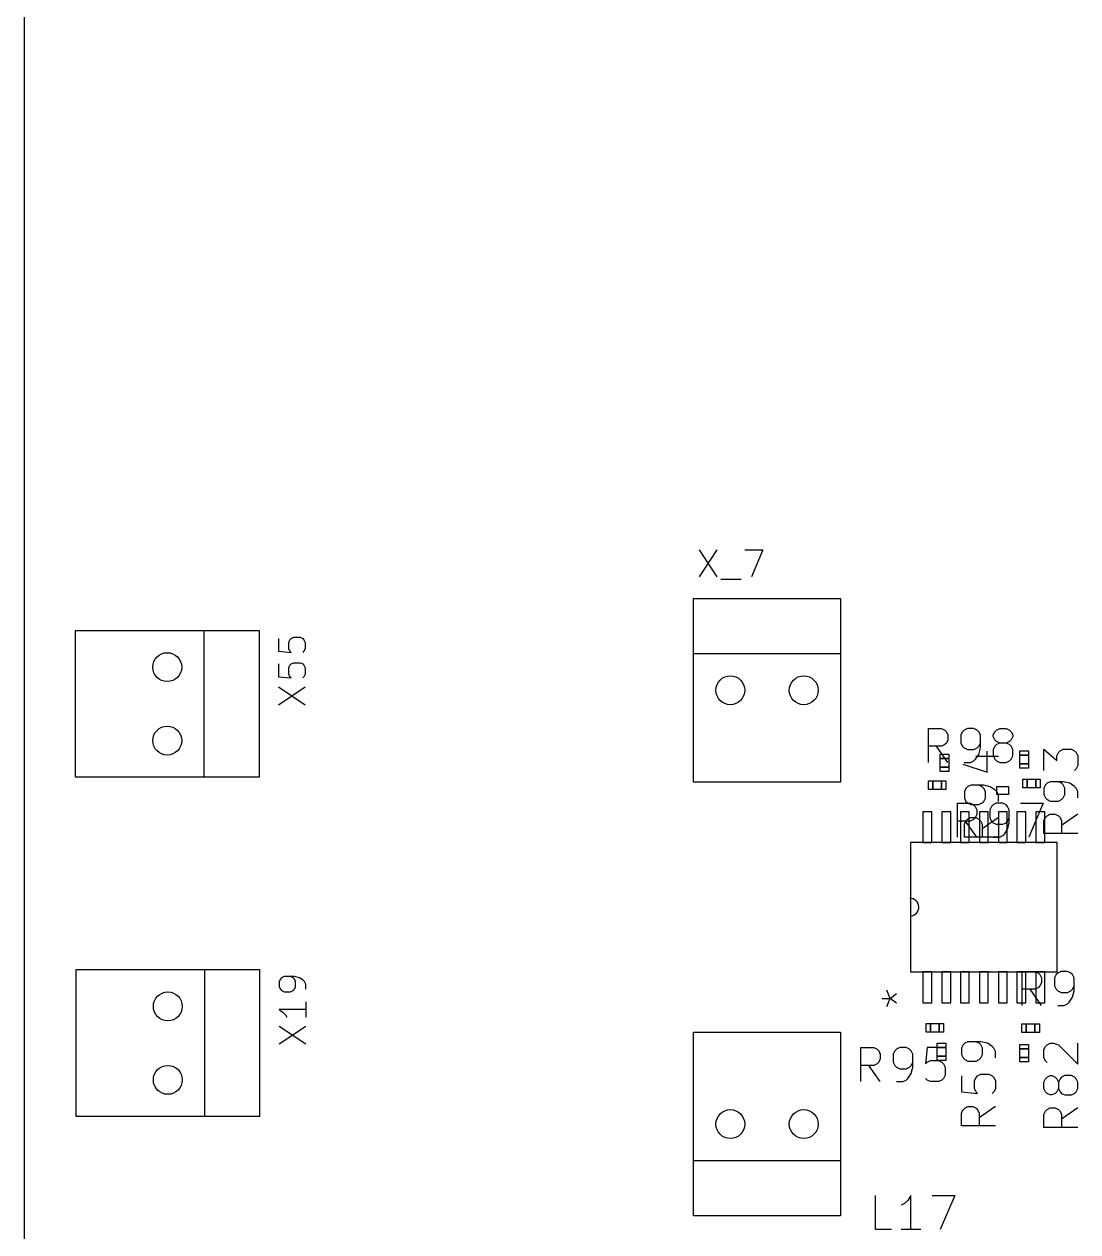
# Model space of a CAD drawing. Header units: millimetres. Extents: x -1 to 260, y -56 to 300.
# Drawn here: x 0 to 36.45, y 40.72 to 82.48 of the extents above; entities that cross this region are included whole.
import ezdxf

# ---------------------------------------------------------------- set-up
doc = ezdxf.new("R2010")
doc.units = ezdxf.units.MM
for name, color, linetype, true_color in [('Edge.Cuts', 254, 'CONTINUOUS', 0xd0d2cd), ('F.Fab', 9, 'CONTINUOUS', 0xafafaf), ('F.Silkscreen', 41, 'CONTINUOUS', 0xf2eda1)]:
    doc.layers.add(name, color=color, linetype=linetype, true_color=true_color)

msp = doc.modelspace()

# ---------------------------------------------------------------- linework, layer by layer
at = {"layer": 'Edge.Cuts', "linetype": 'CONTINUOUS'}
msp.add_line((0, 300), (0, 0), dxfattribs=at)
at = {"layer": 'Edge.Cuts'}
for centre in [(4.95, 60.25), (24.43, 59.45), (26.97, 59.45), (4.95, 57.71), (4.97, 48.52), (4.97, 45.98), (24.43, 44.45), (26.97, 44.45)]:
    msp.add_circle(centre, 0.5, dxfattribs=at)
at = {"layer": 'F.Fab', "linetype": 'CONTINUOUS'}
for p, q in [((31.69, 57.09), (31.69, 57.24)), ((31.69, 57.24), (31.99, 57.24)), ((31.99, 57.24), (31.99, 57.09)), ((34.44, 57.21), (34.44, 57.36)), ((34.44, 57.36), (34.74, 57.36)), ((34.74, 57.21), (34.44, 57.21)), ((34.74, 57.36), (34.74, 57.21)), ((31.99, 57.09), (31.69, 57.09)), ((34.44, 56.76), (34.44, 56.91)), ((34.44, 56.91), (34.74, 56.91)), ((34.74, 56.91), (34.74, 56.76)), ((31.69, 56.64), (31.69, 56.79)), ((31.69, 56.79), (31.99, 56.79)), ((31.99, 56.64), (31.69, 56.64)), ((31.99, 56.79), (31.99, 56.64)), ((34.74, 56.76), (34.44, 56.76)), ((34.55, 56.08), (34.55, 56.38)), ((34.55, 56.38), (34.7, 56.38)), ((34.7, 56.38), (34.7, 56.08)), ((35, 56.08), (35, 56.38)), ((35, 56.38), (35.15, 56.38)), ((35.15, 56.38), (35.15, 56.08)), ((31.28, 56.02), (31.28, 56.32)), ((31.28, 56.32), (31.43, 56.32)), ((31.43, 56.02), (31.28, 56.02)), ((31.43, 56.32), (31.43, 56.02)), ((31.73, 56.02), (31.73, 56.32)), ((31.73, 56.32), (31.88, 56.32)), ((31.88, 56.02), (31.73, 56.02)), ((31.88, 56.32), (31.88, 56.02)), ((34.7, 56.08), (34.55, 56.08)), ((35.15, 56.08), (35, 56.08)), ((31.0918, 55.252), (31.0918, 54.1852)), ((31.3966, 55.252), (31.0918, 55.252)), ((31.3966, 54.1852), (31.3966, 55.252)), ((31.7522, 55.252), (31.7522, 54.1852)), ((32.057, 55.252), (31.7522, 55.252)), ((32.057, 54.1852), (32.057, 55.252)), ((32.3872, 55.252), (32.3872, 54.1852)), ((32.692, 55.252), (32.3872, 55.252)), ((32.692, 54.1852), (32.692, 55.252)), ((33.0476, 55.252), (33.0476, 54.1852)), ((33.3524, 55.252), (33.0476, 55.252)), ((33.3524, 54.1852), (33.3524, 55.252)), ((33.708, 55.252), (33.708, 54.1852)), ((34.0128, 55.252), (33.708, 55.252)), ((34.0128, 54.1852), (34.0128, 55.252)), ((34.343, 55.252), (34.343, 54.1852)), ((34.6478, 55.252), (34.343, 55.252)), ((34.6478, 54.1852), (34.6478, 55.252)), ((35.0034, 55.252), (35.0034, 54.1852)), ((35.3082, 55.252), (35.0034, 55.252)), ((35.3082, 54.1852), (35.3082, 55.252)), ((30.66, 54.1852), (30.66, 51.6452)), ((35.74, 54.1852), (30.66, 54.1852)), ((31.0918, 54.1852), (31.3966, 54.1852)), ((31.7522, 54.1852), (32.057, 54.1852)), ((32.3872, 54.1852), (32.692, 54.1852)), ((33.0476, 54.1852), (33.3524, 54.1852)), ((33.708, 54.1852), (34.0128, 54.1852)), ((34.343, 54.1852), (34.6478, 54.1852)), ((35.0034, 54.1852), (35.3082, 54.1852)), ((35.74, 49.7148), (35.74, 54.1852)), ((30.66, 51.6452), (30.66, 49.7148)), ((30.66, 49.7148), (35.74, 49.7148)), ((31.0918, 49.7148), (31.0918, 48.648)), ((31.3966, 49.7148), (31.0918, 49.7148)), ((31.3966, 48.648), (31.3966, 49.7148)), ((31.7522, 49.7148), (31.7522, 48.648)), ((32.057, 49.7148), (31.7522, 49.7148)), ((32.057, 48.648), (32.057, 49.7148)), ((32.3872, 49.7148), (32.3872, 48.648)), ((32.692, 49.7148), (32.3872, 49.7148)), ((32.692, 48.648), (32.692, 49.7148)), ((33.0476, 49.7148), (33.0476, 48.648)), ((33.3524, 49.7148), (33.0476, 49.7148)), ((33.3524, 48.648), (33.3524, 49.7148)), ((33.708, 49.7148), (33.708, 48.648)), ((34.0128, 49.7148), (33.708, 49.7148)), ((34.0128, 48.648), (34.0128, 49.7148)), ((34.343, 49.7148), (34.343, 48.648)), ((34.6478, 49.7148), (34.343, 49.7148)), ((34.6478, 48.648), (34.6478, 49.7148)), ((35.0034, 49.7148), (35.0034, 48.648)), ((35.3082, 49.7148), (35.0034, 49.7148)), ((35.3082, 48.648), (35.3082, 49.7148)), ((29.955976, 48.797311), (29.842281, 49.08155)), ((29.955976, 48.797311), (30.183367, 48.967854)), ((29.671738, 48.797311), (29.955976, 48.797311)), ((29.842281, 48.513073), (29.955976, 48.797311)), ((30.183367, 48.626769), (29.955976, 48.797311)), ((31.0918, 48.648), (31.3966, 48.648)), ((31.7522, 48.648), (32.057, 48.648)), ((32.3872, 48.648), (32.692, 48.648)), ((33.0476, 48.648), (33.3524, 48.648)), ((33.708, 48.648), (34.0128, 48.648)), ((34.343, 48.648), (34.6478, 48.648)), ((35.0034, 48.648), (35.3082, 48.648)), ((31.21, 47.63), (31.21, 47.93)), ((31.21, 47.93), (31.36, 47.93)), ((31.36, 47.63), (31.21, 47.63)), ((31.36, 47.93), (31.36, 47.63)), ((31.66, 47.63), (31.66, 47.93)), ((31.66, 47.93), (31.81, 47.93)), ((31.81, 47.63), (31.66, 47.63)), ((31.81, 47.93), (31.81, 47.63)), ((34.52, 47.62), (34.52, 47.92)), ((34.52, 47.92), (34.67, 47.92)), ((34.67, 47.62), (34.52, 47.62)), ((34.67, 47.92), (34.67, 47.62)), ((34.97, 47.62), (34.97, 47.92)), ((34.97, 47.92), (35.12, 47.92)), ((35.12, 47.62), (34.97, 47.62)), ((35.12, 47.92), (35.12, 47.62)), ((31.59, 47.1), (31.59, 47.25)), ((31.59, 47.25), (31.89, 47.25)), ((31.89, 47.25), (31.89, 47.1)), ((34.44, 47.05), (34.44, 47.2)), ((34.44, 47.2), (34.74, 47.2)), ((34.74, 47.2), (34.74, 47.05)), ((31.89, 47.1), (31.59, 47.1)), ((31.59, 46.65), (31.59, 46.8)), ((31.59, 46.8), (31.89, 46.8)), ((31.89, 46.8), (31.89, 46.65)), ((34.74, 47.05), (34.44, 47.05)), ((31.89, 46.65), (31.59, 46.65)), ((34.44, 46.6), (34.44, 46.75)), ((34.44, 46.75), (34.74, 46.75)), ((34.74, 46.6), (34.44, 46.6)), ((34.74, 46.75), (34.74, 46.6))]:
    msp.add_line(p, q, dxfattribs=at)
at = {"layer": 'F.Fab'}
for centre in [(4.95, 60.25), (24.43, 59.45), (26.97, 59.45), (4.95, 57.71), (4.97, 48.52), (4.97, 45.98), (24.43, 44.45), (26.97, 44.45)]:
    msp.add_circle(centre, 0.5, dxfattribs=at)
msp.add_arc((30.6473, 51.95), 0.305064, -87.614056, 92.385944, dxfattribs=at)
at = {"layer": 'F.Silkscreen', "linetype": 'CONTINUOUS'}
for p, q in [((23.352237, 64.302463), (23.96861, 63.377903)), ((23.96861, 64.302463), (23.352237, 63.377903)), ((24.937197, 64.302463), (25.55357, 64.302463)), ((25.55357, 64.302463), (25.15733, 63.377903)), ((24.10069, 63.28985), (24.805116, 63.28985)), ((23.16, 62.625), (28.24, 62.625)), ((23.16, 60.72), (23.16, 62.625)), ((28.24, 62.625), (28.24, 60.72)), ((1.775, 61.52), (6.22, 61.52)), ((1.775, 56.44), (1.775, 61.52)), ((6.22, 61.52), (6.22, 56.44)), ((6.22, 61.52), (8.125, 61.52)), ((8.125, 61.52), (8.125, 56.44)), ((8.799271, 61.23971), (8.799271, 60.799443)), ((9.151485, 61.10763), (9.195511, 61.195683)), ((9.151485, 60.887496), (9.151485, 61.10763)), ((9.195511, 61.195683), (9.239538, 61.23971)), ((9.239538, 61.23971), (9.327591, 61.283736)), ((9.327591, 61.283736), (9.547725, 61.283736)), ((9.547725, 61.283736), (9.635778, 61.23971)), ((9.635778, 61.23971), (9.679805, 61.195683)), ((9.679805, 61.195683), (9.723831, 61.10763)), ((9.723831, 61.10763), (9.723831, 60.887496)), ((8.799271, 60.799443), (9.239538, 60.755416)), ((9.195511, 60.799443), (9.151485, 60.887496)), ((9.239538, 60.755416), (9.195511, 60.799443)), ((9.679805, 60.799443), (9.635778, 60.755416)), ((9.723831, 60.887496), (9.679805, 60.799443)), ((23.16, 60.72), (28.24, 60.72)), ((23.16, 56.275), (23.16, 60.72)), ((28.24, 60.72), (28.24, 56.275)), ((8.799271, 60.359177), (8.799271, 59.91891)), ((9.151485, 60.227097), (9.195511, 60.31515)), ((9.151485, 60.006963), (9.151485, 60.227097)), ((9.195511, 60.31515), (9.239538, 60.359177)), ((9.239538, 60.359177), (9.327591, 60.403203)), ((9.327591, 60.403203), (9.547725, 60.403203)), ((9.547725, 60.403203), (9.635778, 60.359177)), ((9.635778, 60.359177), (9.679805, 60.31515)), ((9.679805, 60.31515), (9.723831, 60.227097)), ((9.723831, 60.227097), (9.723831, 60.006963)), ((8.799271, 59.91891), (9.239538, 59.874883)), ((9.195511, 59.91891), (9.151485, 60.006963)), ((9.239538, 59.874883), (9.195511, 59.91891)), ((9.679805, 59.91891), (9.635778, 59.874883)), ((9.723831, 60.006963), (9.679805, 59.91891)), ((8.799271, 58.950324), (9.723831, 59.566697)), ((8.799271, 59.566697), (9.723831, 58.950324)), ((31.286619, 56.953844), (31.286619, 58.130372)), ((31.286619, 58.130372), (31.73482, 58.130372)), ((31.73482, 58.130372), (31.846871, 58.074347)), ((31.846871, 58.074347), (31.902896, 58.018322)), ((32.519172, 58.074347), (32.463147, 58.018322)), ((32.631223, 58.130372), (32.519172, 58.074347)), ((32.855323, 58.130372), (32.631223, 58.130372)), ((32.967374, 58.074347), (32.855323, 58.130372)), ((33.023399, 58.018322), (32.967374, 58.074347)), ((33.58365, 58.018322), (33.639675, 58.074347)), ((33.639675, 58.074347), (33.751726, 58.130372)), ((33.751726, 58.130372), (33.975826, 58.130372)), ((33.975826, 58.130372), (34.087877, 58.074347)), ((34.087877, 58.074347), (34.143902, 58.018322)), ((31.902896, 58.018322), (31.958921, 57.906272)), ((31.958921, 57.738196), (31.902896, 57.626146)), ((31.958921, 57.906272), (31.958921, 57.738196)), ((32.463147, 58.018322), (32.407122, 57.906272)), ((32.407122, 57.906272), (32.407122, 57.626146)), ((33.079424, 57.906272), (33.023399, 58.018322)), ((33.079424, 57.458071), (33.079424, 57.906272)), ((33.527625, 57.906272), (33.58365, 58.018322)), ((33.527625, 57.850247), (33.527625, 57.906272)), ((33.58365, 57.738196), (33.527625, 57.850247)), ((33.639675, 57.682171), (33.58365, 57.738196)), ((33.751726, 57.626146), (33.639675, 57.682171)), ((34.087877, 57.682171), (33.975826, 57.626146)), ((34.143902, 57.738196), (34.087877, 57.682171)), ((34.143902, 58.018322), (34.199927, 57.906272)), ((34.199927, 57.850247), (34.143902, 57.738196)), ((34.199927, 57.906272), (34.199927, 57.850247)), ((31.73482, 57.514096), (31.286619, 57.514096)), ((31.958921, 56.953844), (31.566745, 57.514096)), ((31.846871, 57.570121), (31.73482, 57.514096)), ((31.902896, 57.626146), (31.846871, 57.570121)), ((32.407122, 57.626146), (32.463147, 57.514096)), ((32.463147, 57.514096), (32.519172, 57.458071)), ((32.519172, 57.458071), (32.631223, 57.402046)), ((32.631223, 57.402046), (32.855323, 57.402046)), ((32.855323, 57.402046), (32.967374, 57.458071)), ((32.911348, 57.065895), (33.023399, 57.23397)), ((32.967374, 57.458071), (33.023399, 57.514096)), ((33.023399, 57.514096), (33.079424, 57.626146)), ((33.023399, 57.23397), (33.079424, 57.458071)), ((33.310516, 56.617103), (33.310516, 57.34543)), ((33.58365, 57.514096), (33.527625, 57.402046)), ((33.527625, 57.402046), (33.527625, 57.177945)), ((33.639675, 57.570121), (33.58365, 57.514096)), ((33.751726, 57.626146), (33.639675, 57.570121)), ((33.975826, 57.626146), (33.751726, 57.626146)), ((34.087877, 57.570121), (33.975826, 57.626146)), ((34.143902, 57.514096), (34.087877, 57.570121)), ((34.199927, 57.402046), (34.143902, 57.514096)), ((34.199927, 57.177945), (34.199927, 57.402046)), ((34.44, 56.91), (34.44, 57.21)), ((34.44, 57.21), (34.74, 57.21)), ((34.74, 57.21), (34.74, 56.91)), ((35.276164, 56.681078), (35.276164, 57.409405)), ((35.276164, 57.409405), (35.724365, 57.017229)), ((35.724365, 57.185304), (35.78039, 57.297355)), ((35.78039, 57.297355), (35.836415, 57.35338)), ((35.836415, 57.35338), (35.948465, 57.409405)), ((35.948465, 57.409405), (36.228591, 57.409405)), ((36.228591, 57.409405), (36.340641, 57.35338)), ((36.340641, 57.35338), (36.396667, 57.297355)), ((36.396667, 57.297355), (36.452692, 57.185304)), ((31.69, 56.79), (31.69, 57.09)), ((31.69, 57.09), (31.99, 57.09)), ((31.99, 57.09), (31.99, 56.79)), ((32.470139, 56.897229), (33.310516, 56.617103)), ((32.519172, 56.953844), (32.743273, 56.953844)), ((32.743273, 56.953844), (32.855323, 57.00987)), ((32.855323, 57.00987), (32.911348, 57.065895)), ((32.91834, 57.177355), (33.702692, 57.177355)), ((33.527625, 57.177945), (33.58365, 57.065895)), ((33.58365, 57.065895), (33.639675, 57.00987)), ((33.639675, 57.00987), (33.751726, 56.953844)), ((33.751726, 56.953844), (33.975826, 56.953844)), ((33.975826, 56.953844), (34.087877, 57.00987)), ((34.087877, 57.00987), (34.143902, 57.065895)), ((34.143902, 57.065895), (34.199927, 57.177945)), ((34.74, 56.91), (34.44, 56.91)), ((35.724365, 57.017229), (35.724365, 57.185304)), ((36.452692, 56.849153), (36.396667, 56.737103)), ((36.452692, 57.185304), (36.452692, 56.849153)), ((6.22, 56.44), (1.775, 56.44)), ((8.125, 56.44), (6.22, 56.44)), ((31.99, 56.79), (31.69, 56.79)), ((34.7, 56.08), (34.7, 56.38)), ((34.7, 56.38), (35, 56.38)), ((35, 56.38), (35, 56.08)), ((36.396667, 56.737103), (36.340641, 56.681078)), ((28.24, 56.275), (23.16, 56.275)), ((31.43, 56.02), (31.43, 56.32)), ((31.43, 56.32), (31.73, 56.32)), ((31.73, 56.02), (31.43, 56.02)), ((31.73, 56.32), (31.73, 56.02)), ((32.582189, 56.056852), (32.526164, 55.944801)), ((32.638214, 56.112877), (32.582189, 56.056852)), ((32.750264, 56.168902), (32.638214, 56.112877)), ((33.198465, 56.168902), (32.750264, 56.168902)), ((33.14244, 56.112877), (33.03039, 56.168902)), ((33.198465, 56.056852), (33.14244, 56.112877)), ((33.422566, 56.112877), (33.198465, 56.168902)), ((33.254491, 55.944801), (33.198465, 56.056852)), ((33.590641, 56.000826), (33.422566, 56.112877)), ((33.646667, 55.944801), (33.590641, 56.000826)), ((33.6468, 55.8489), (33.6468, 56.1283)), ((33.6468, 56.1283), (34.0532, 56.1283)), ((34.0532, 56.1283), (34.0532, 55.8489)), ((35, 56.08), (34.7, 56.08)), ((35.332189, 56.176852), (35.276164, 56.064801)), ((35.276164, 56.064801), (35.276164, 55.840701)), ((35.388214, 56.232877), (35.332189, 56.176852)), ((35.500264, 56.288902), (35.388214, 56.232877)), ((35.948465, 56.288902), (35.500264, 56.288902)), ((35.89244, 56.232877), (35.78039, 56.288902)), ((35.948465, 56.176852), (35.89244, 56.232877)), ((36.172566, 56.232877), (35.948465, 56.288902)), ((36.004491, 56.064801), (35.948465, 56.176852)), ((36.004491, 55.840701), (36.004491, 56.064801)), ((36.340641, 56.120826), (36.172566, 56.232877)), ((36.396667, 56.064801), (36.340641, 56.120826)), ((36.452692, 55.952751), (36.396667, 56.064801)), ((32.286097, 54.367307), (32.286097, 55.543835)), ((32.286097, 55.543835), (32.734298, 55.543835)), ((32.526164, 55.944801), (32.526164, 55.720701)), ((32.526164, 55.720701), (32.582189, 55.60865)), ((32.582189, 55.60865), (32.638214, 55.552625)), ((32.638214, 55.552625), (32.750264, 55.4966)), ((32.734298, 55.543835), (32.846349, 55.48781)), ((33.03039, 55.4966), (33.14244, 55.552625)), ((33.14244, 55.552625), (33.198465, 55.60865)), ((33.198465, 55.60865), (33.254491, 55.720701)), ((33.254491, 55.720701), (33.254491, 55.944801)), ((33.630701, 55.543835), (33.51865, 55.48781)), ((33.854801, 55.543835), (33.630701, 55.543835)), ((33.702692, 55.832751), (33.646667, 55.944801)), ((34.0532, 55.8489), (33.6468, 55.8489)), ((33.702692, 55.60865), (33.702692, 55.832751)), ((33.966852, 55.48781), (33.854801, 55.543835)), ((34.471078, 55.543835), (35.25543, 55.543835)), ((35.25543, 55.543835), (34.751204, 54.367307)), ((35.276164, 55.840701), (35.332189, 55.72865)), ((35.332189, 55.72865), (35.388214, 55.672625)), ((35.388214, 55.672625), (35.500264, 55.6166)), ((35.500264, 55.6166), (35.78039, 55.6166)), ((35.78039, 55.6166), (35.89244, 55.672625)), ((35.89244, 55.672625), (35.948465, 55.72865)), ((35.948465, 55.72865), (36.004491, 55.840701)), ((36.452692, 55.72865), (36.452692, 55.952751)), ((32.750264, 55.4966), (33.03039, 55.4966)), ((32.846349, 55.48781), (32.902374, 55.431785)), ((32.902374, 55.431785), (32.958399, 55.319735)), ((32.958399, 55.151659), (32.902374, 55.039609)), ((32.958399, 55.319735), (32.958399, 55.151659)), ((33.462625, 55.431785), (33.4066, 55.319735)), ((33.4066, 55.319735), (33.4066, 55.039609)), ((33.51865, 55.48781), (33.462625, 55.431785)), ((34.022877, 55.431785), (33.966852, 55.48781)), ((34.078902, 55.319735), (34.022877, 55.431785)), ((34.078902, 54.871534), (34.078902, 55.319735)), ((35.388214, 55.112374), (35.500264, 55.168399)), ((35.500264, 55.168399), (35.66834, 55.168399)), ((35.66834, 55.168399), (35.78039, 55.112374)), ((36.452692, 55.168399), (35.89244, 54.776223)), ((32.734298, 54.927559), (32.286097, 54.927559)), ((32.526164, 54.824298), (32.582189, 54.936349)), ((32.526164, 54.376097), (32.526164, 54.824298)), ((32.958399, 54.367307), (32.566223, 54.927559)), ((32.582189, 54.936349), (32.638214, 54.992374)), ((32.638214, 54.992374), (32.750264, 55.048399)), ((32.846349, 54.983584), (32.734298, 54.927559)), ((32.750264, 55.048399), (32.91834, 55.048399)), ((32.902374, 55.039609), (32.846349, 54.983584)), ((32.91834, 55.048399), (33.03039, 54.992374)), ((33.03039, 54.992374), (33.086415, 54.936349)), ((33.086415, 54.936349), (33.14244, 54.824298)), ((33.702692, 55.048399), (33.14244, 54.656223)), ((33.14244, 54.824298), (33.14244, 54.376097)), ((33.4066, 55.039609), (33.462625, 54.927559)), ((33.462625, 54.927559), (33.51865, 54.871534)), ((33.51865, 54.871534), (33.630701, 54.815509)), ((33.630701, 54.815509), (33.854801, 54.815509)), ((33.854801, 54.815509), (33.966852, 54.871534)), ((33.966852, 54.871534), (34.022877, 54.927559)), ((34.022877, 54.927559), (34.078902, 55.039609)), ((34.022877, 54.647433), (34.078902, 54.871534)), ((35.276164, 54.944298), (35.332189, 55.056349)), ((35.276164, 54.496097), (35.276164, 54.944298)), ((35.332189, 55.056349), (35.388214, 55.112374)), ((35.78039, 55.112374), (35.836415, 55.056349)), ((35.836415, 55.056349), (35.89244, 54.944298)), ((35.89244, 54.944298), (35.89244, 54.496097)), ((33.702692, 54.376097), (32.526164, 54.376097)), ((33.51865, 54.367307), (33.742751, 54.367307)), ((33.742751, 54.367307), (33.854801, 54.423333)), ((33.854801, 54.423333), (33.910826, 54.479358)), ((33.910826, 54.479358), (34.022877, 54.647433)), ((36.452692, 54.496097), (35.276164, 54.496097)), ((30.66, 54.1852), (30.66, 51.6452)), ((35.74, 49.7148), (35.74, 54.1852)), ((30.66, 51.6452), (30.66, 49.7148)), ((1.795, 49.79), (6.24, 49.79)), ((1.795, 44.71), (1.795, 49.79)), ((6.24, 49.79), (6.24, 44.71)), ((6.24, 49.79), (8.145, 49.79)), ((8.145, 49.79), (8.145, 44.71)), ((34.526619, 48.553844), (34.526619, 49.730372)), ((34.526619, 49.730372), (34.97482, 49.730372)), ((34.97482, 49.730372), (35.086871, 49.674347)), ((35.871223, 49.730372), (35.759172, 49.674347)), ((36.095323, 49.730372), (35.871223, 49.730372)), ((36.207374, 49.674347), (36.095323, 49.730372)), ((8.863298, 49.465683), (8.819271, 49.37763)), ((8.819271, 49.37763), (8.819271, 49.201523)), ((8.907325, 49.50971), (8.863298, 49.465683)), ((8.995378, 49.553736), (8.907325, 49.50971)), ((9.347591, 49.553736), (8.995378, 49.553736)), ((9.303565, 49.50971), (9.215511, 49.553736)), ((9.347591, 49.465683), (9.303565, 49.50971)), ((9.523698, 49.50971), (9.347591, 49.553736)), ((9.391618, 49.37763), (9.347591, 49.465683)), ((9.391618, 49.201523), (9.391618, 49.37763)), ((9.655778, 49.421656), (9.523698, 49.50971)), ((9.699805, 49.37763), (9.655778, 49.421656)), ((9.743831, 49.289576), (9.699805, 49.37763)), ((9.743831, 49.11347), (9.743831, 49.289576)), ((35.086871, 49.674347), (35.142896, 49.618322)), ((35.142896, 49.618322), (35.198921, 49.506272)), ((35.198921, 49.338196), (35.142896, 49.226146)), ((35.198921, 49.506272), (35.198921, 49.338196)), ((35.703147, 49.618322), (35.647122, 49.506272)), ((35.647122, 49.506272), (35.647122, 49.226146)), ((35.759172, 49.674347), (35.703147, 49.618322)), ((36.263399, 49.618322), (36.207374, 49.674347)), ((36.319424, 49.506272), (36.263399, 49.618322)), ((36.319424, 49.058071), (36.319424, 49.506272)), ((8.819271, 49.201523), (8.863298, 49.11347)), ((8.863298, 49.11347), (8.907325, 49.069443)), ((8.907325, 49.069443), (8.995378, 49.025416)), ((8.995378, 49.025416), (9.215511, 49.025416)), ((9.215511, 49.025416), (9.303565, 49.069443)), ((9.303565, 49.069443), (9.347591, 49.11347)), ((9.347591, 49.11347), (9.391618, 49.201523)), ((29.955976, 48.797311), (29.842281, 49.08155)), ((29.955976, 48.797311), (30.183367, 48.967854)), ((34.97482, 49.114096), (34.526619, 49.114096)), ((35.198921, 48.553844), (34.806745, 49.114096)), ((35.086871, 49.170121), (34.97482, 49.114096)), ((35.142896, 49.226146), (35.086871, 49.170121)), ((35.647122, 49.226146), (35.703147, 49.114096)), ((35.703147, 49.114096), (35.759172, 49.058071)), ((35.759172, 49.058071), (35.871223, 49.002046)), ((35.871223, 49.002046), (36.095323, 49.002046)), ((36.095323, 49.002046), (36.207374, 49.058071)), ((36.207374, 49.058071), (36.263399, 49.114096)), ((36.263399, 49.114096), (36.319424, 49.226146)), ((36.263399, 48.83397), (36.319424, 49.058071)), ((9.743831, 48.673203), (9.743831, 48.144883)), ((29.671738, 48.797311), (29.955976, 48.797311)), ((29.842281, 48.513073), (29.955976, 48.797311)), ((30.183367, 48.626769), (29.955976, 48.797311)), ((35.759172, 48.553844), (35.983273, 48.553844)), ((35.983273, 48.553844), (36.095323, 48.60987)), ((36.095323, 48.60987), (36.151348, 48.665895)), ((36.151348, 48.665895), (36.263399, 48.83397)), ((9.743831, 48.409043), (8.819271, 48.409043)), ((8.819271, 48.409043), (8.951351, 48.32099)), ((8.951351, 48.32099), (9.039405, 48.232937)), ((9.039405, 48.232937), (9.083431, 48.144883)), ((8.819271, 47.220324), (9.743831, 47.836697)), ((8.819271, 47.836697), (9.743831, 47.220324)), ((23.16, 47.625), (28.24, 47.625)), ((23.16, 43.18), (23.16, 47.625)), ((28.24, 47.625), (28.24, 43.18)), ((31.36, 47.63), (31.36, 47.93)), ((31.36, 47.93), (31.66, 47.93)), ((31.66, 47.63), (31.36, 47.63)), ((31.66, 47.93), (31.66, 47.63)), ((34.67, 47.62), (34.67, 47.92)), ((34.67, 47.92), (34.97, 47.92)), ((34.97, 47.62), (34.67, 47.62)), ((34.97, 47.92), (34.97, 47.62)), ((32.482189, 47.187355), (32.426164, 47.075304)), ((32.538214, 47.24338), (32.482189, 47.187355)), ((32.650264, 47.299405), (32.538214, 47.24338)), ((33.098465, 47.299405), (32.650264, 47.299405)), ((33.04244, 47.24338), (32.93039, 47.299405)), ((33.098465, 47.187355), (33.04244, 47.24338)), ((33.322566, 47.24338), (33.098465, 47.299405)), ((33.154491, 47.075304), (33.098465, 47.187355)), ((33.490641, 47.131329), (33.322566, 47.24338)), ((35.332189, 47.137355), (35.388214, 47.19338)), ((35.388214, 47.19338), (35.500264, 47.249405)), ((35.500264, 47.249405), (35.612315, 47.249405)), ((35.612315, 47.249405), (35.78039, 47.19338)), ((35.78039, 47.19338), (36.452692, 46.521078)), ((36.452692, 46.521078), (36.452692, 47.249405)), ((28.946097, 45.917307), (28.946097, 47.093835)), ((28.946097, 47.093835), (29.394298, 47.093835)), ((29.394298, 47.093835), (29.506349, 47.03781)), ((29.506349, 47.03781), (29.562374, 46.981785)), ((29.562374, 46.981785), (29.618399, 46.869735)), ((29.618399, 46.869735), (29.618399, 46.701659)), ((30.122625, 46.981785), (30.0666, 46.869735)), ((30.0666, 46.869735), (30.0666, 46.589609)), ((30.17865, 47.03781), (30.122625, 46.981785)), ((30.290701, 47.093835), (30.17865, 47.03781)), ((30.514801, 47.093835), (30.290701, 47.093835)), ((30.626852, 47.03781), (30.514801, 47.093835)), ((30.682877, 46.981785), (30.626852, 47.03781)), ((30.738902, 46.869735), (30.682877, 46.981785)), ((30.738902, 46.421534), (30.738902, 46.869735)), ((31.243128, 47.093835), (31.187103, 46.533584)), ((31.80338, 47.093835), (31.243128, 47.093835)), ((31.59, 46.8), (31.59, 47.1)), ((31.59, 47.1), (31.89, 47.1)), ((31.89, 46.8), (31.59, 46.8)), ((31.89, 47.1), (31.89, 46.8)), ((32.426164, 47.075304), (32.426164, 46.851204)), ((32.426164, 46.851204), (32.482189, 46.739153)), ((33.098465, 46.739153), (33.154491, 46.851204)), ((33.154491, 46.851204), (33.154491, 47.075304)), ((33.546667, 47.075304), (33.490641, 47.131329)), ((33.602692, 46.963254), (33.546667, 47.075304)), ((33.602692, 46.739153), (33.602692, 46.963254)), ((34.44, 46.75), (34.44, 47.05)), ((34.44, 47.05), (34.74, 47.05)), ((34.74, 47.05), (34.74, 46.75)), ((35.276164, 47.025304), (35.332189, 47.137355)), ((35.276164, 46.745179), (35.276164, 47.025304)), ((29.394298, 46.477559), (28.946097, 46.477559)), ((29.618399, 45.917307), (29.226223, 46.477559)), ((29.506349, 46.533584), (29.394298, 46.477559)), ((29.562374, 46.589609), (29.506349, 46.533584)), ((29.618399, 46.701659), (29.562374, 46.589609)), ((30.0666, 46.589609), (30.122625, 46.477559)), ((30.122625, 46.477559), (30.17865, 46.421534)), ((30.17865, 46.421534), (30.290701, 46.365509)), ((30.290701, 46.365509), (30.514801, 46.365509)), ((30.514801, 46.365509), (30.626852, 46.421534)), ((30.626852, 46.421534), (30.682877, 46.477559)), ((30.682877, 46.477559), (30.738902, 46.589609)), ((30.682877, 46.197433), (30.738902, 46.421534)), ((31.187103, 46.533584), (31.243128, 46.589609)), ((31.243128, 46.589609), (31.355179, 46.645634)), ((31.355179, 46.645634), (31.635304, 46.645634)), ((31.635304, 46.645634), (31.747355, 46.589609)), ((31.747355, 46.589609), (31.80338, 46.533584)), ((31.80338, 46.533584), (31.859405, 46.421534)), ((31.859405, 46.421534), (31.859405, 46.141408)), ((32.482189, 46.739153), (32.538214, 46.683128)), ((32.538214, 46.683128), (32.650264, 46.627103)), ((32.650264, 46.627103), (32.93039, 46.627103)), ((32.93039, 46.627103), (33.04244, 46.683128)), ((33.04244, 46.683128), (33.098465, 46.739153)), ((34.74, 46.75), (34.44, 46.75)), ((35.332189, 46.633128), (35.276164, 46.745179)), ((35.388214, 46.577103), (35.332189, 46.633128)), ((30.402751, 45.917307), (30.514801, 45.973333)), ((30.514801, 45.973333), (30.570826, 46.029358)), ((30.570826, 46.029358), (30.682877, 46.197433)), ((31.243128, 45.973333), (31.187103, 46.029358)), ((31.355179, 45.917307), (31.243128, 45.973333)), ((31.747355, 45.973333), (31.635304, 45.917307)), ((31.80338, 46.029358), (31.747355, 45.973333)), ((31.859405, 46.141408), (31.80338, 46.029358)), ((32.426164, 46.122877), (32.426164, 45.562625)), ((32.874365, 45.954801), (32.93039, 46.066852)), ((32.874365, 45.674676), (32.874365, 45.954801)), ((32.93039, 46.066852), (32.986415, 46.122877)), ((32.986415, 46.122877), (33.098465, 46.178902)), ((33.098465, 46.178902), (33.378591, 46.178902)), ((33.378591, 46.178902), (33.490641, 46.122877)), ((33.490641, 46.122877), (33.546667, 46.066852)), ((33.546667, 46.066852), (33.602692, 45.954801)), ((33.602692, 45.954801), (33.602692, 45.674676)), ((35.276164, 45.904801), (35.332189, 46.016852)), ((35.332189, 46.016852), (35.388214, 46.072877)), ((35.388214, 46.072877), (35.500264, 46.128902)), ((35.500264, 46.128902), (35.556289, 46.128902)), ((35.556289, 46.128902), (35.66834, 46.072877)), ((35.66834, 46.072877), (35.724365, 46.016852)), ((35.724365, 46.016852), (35.78039, 45.904801)), ((35.836415, 46.016852), (35.78039, 45.904801)), ((35.89244, 46.072877), (35.836415, 46.016852)), ((36.004491, 46.128902), (35.89244, 46.072877)), ((36.228591, 46.128902), (36.004491, 46.128902)), ((36.340641, 46.072877), (36.228591, 46.128902)), ((36.396667, 46.016852), (36.340641, 46.072877)), ((36.452692, 45.904801), (36.396667, 46.016852)), ((30.17865, 45.917307), (30.402751, 45.917307)), ((31.635304, 45.917307), (31.355179, 45.917307)), ((32.426164, 45.562625), (32.986415, 45.5066)), ((32.93039, 45.562625), (32.874365, 45.674676)), ((32.986415, 45.5066), (32.93039, 45.562625)), ((33.546667, 45.562625), (33.490641, 45.5066)), ((33.602692, 45.674676), (33.546667, 45.562625)), ((35.276164, 45.680701), (35.276164, 45.904801)), ((35.332189, 45.56865), (35.276164, 45.680701)), ((35.388214, 45.512625), (35.332189, 45.56865)), ((35.724365, 45.56865), (35.66834, 45.512625)), ((35.78039, 45.680701), (35.724365, 45.56865)), ((35.78039, 45.904801), (35.78039, 45.680701)), ((35.78039, 45.680701), (35.836415, 45.56865)), ((35.836415, 45.56865), (35.89244, 45.512625)), ((36.340641, 45.512625), (36.396667, 45.56865)), ((36.396667, 45.56865), (36.452692, 45.680701)), ((36.452692, 45.680701), (36.452692, 45.904801)), ((35.500264, 45.4566), (35.388214, 45.512625)), ((35.556289, 45.4566), (35.500264, 45.4566)), ((35.66834, 45.512625), (35.556289, 45.4566)), ((35.89244, 45.512625), (36.004491, 45.4566)), ((36.004491, 45.4566), (36.228591, 45.4566)), ((36.228591, 45.4566), (36.340641, 45.512625)), ((6.24, 44.71), (1.795, 44.71)), ((8.145, 44.71), (6.24, 44.71)), ((32.426164, 44.834298), (32.482189, 44.946349)), ((32.426164, 44.386097), (32.426164, 44.834298)), ((32.482189, 44.946349), (32.538214, 45.002374)), ((32.538214, 45.002374), (32.650264, 45.058399)), ((32.650264, 45.058399), (32.81834, 45.058399)), ((32.81834, 45.058399), (32.93039, 45.002374)), ((32.93039, 45.002374), (32.986415, 44.946349)), ((32.986415, 44.946349), (33.04244, 44.834298)), ((33.602692, 45.058399), (33.04244, 44.666223)), ((33.04244, 44.834298), (33.04244, 44.386097)), ((35.276164, 44.784298), (35.332189, 44.896349)), ((35.276164, 44.336097), (35.276164, 44.784298)), ((35.332189, 44.896349), (35.388214, 44.952374)), ((35.388214, 44.952374), (35.500264, 45.008399)), ((35.500264, 45.008399), (35.66834, 45.008399)), ((35.66834, 45.008399), (35.78039, 44.952374)), ((35.78039, 44.952374), (35.836415, 44.896349)), ((35.836415, 44.896349), (35.89244, 44.784298)), ((36.452692, 45.008399), (35.89244, 44.616223)), ((35.89244, 44.784298), (35.89244, 44.336097)), ((33.602692, 44.386097), (32.426164, 44.386097)), ((36.452692, 44.336097), (35.276164, 44.336097)), ((23.16, 41.275), (23.16, 43.18)), ((28.24, 43.18), (23.16, 43.18)), ((28.24, 43.18), (28.24, 41.275)), ((29.446619, 40.803844), (29.446619, 41.980372)), ((30.567122, 41.812297), (30.455071, 41.700247)), ((30.679172, 41.980372), (30.567122, 41.812297)), ((30.679172, 40.803844), (30.679172, 41.980372)), ((31.407499, 41.980372), (32.191851, 41.980372)), ((32.191851, 41.980372), (31.687625, 40.803844)), ((30.455071, 41.700247), (30.343021, 41.644222)), ((28.24, 41.275), (23.16, 41.275)), ((30.006871, 40.803844), (29.446619, 40.803844)), ((31.015323, 40.803844), (30.343021, 40.803844))]:
    msp.add_line(p, q, dxfattribs=at)
at = {"layer": 'F.Silkscreen'}
for centre in [(4.95, 60.25), (24.43, 59.45), (26.97, 59.45), (4.95, 57.71), (4.97, 48.52), (4.97, 45.98), (24.43, 44.45), (26.97, 44.45)]:
    msp.add_circle(centre, 0.5, dxfattribs=at)
msp.add_arc((30.6473, 51.95), 0.305064, -87.614056, 92.385944, dxfattribs=at)

doc.saveas('drawing.dxf')
